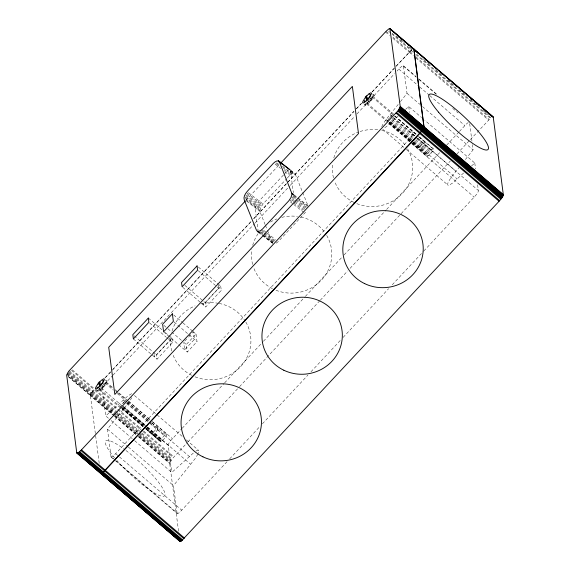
<?xml version="1.0" encoding="UTF-8"?>
<svg xmlns="http://www.w3.org/2000/svg" width="570" height="570" viewBox="0 0 570 570"><rect width="100%" height="100%" fill="white"/><g stroke="black" fill="none" stroke-linecap="round" stroke-linejoin="round"><path stroke-width="0.43" stroke-dasharray="2.85 2.14" d="M160.455 441.622L160.647 440.197L162.578 437.375L166.319 434.141A4.866 1.069 -49.5 0 1 166.504 435.558L163.718 439.342L160.455 441.622L145.678 428.982M265.136 224.573L259.842 211.434L260.547 207.993L262.991 203.996L286.617 178.702M114.007 415.836L90.495 395.722L90.972 393.599L93.993 389.581L71.001 369.909M142.443 431.098L94.071 389.723L91.414 393.122L90.416 395.509L113.929 415.623M178.553 531.24L169.689 463.325L172.161 458.893L187.309 442.598M433.293 148.749L431.69 149.468A4.973 1.097 -49.5 0 0 427.7 153.943L426.959 156.28C429.737 155.061 433.065 151.812 433.293 148.749L419.185 136.679M292.923 196.287L293.165 195.759M99.223 388.163L98.567 389.31A6.491 1.425 -49.5 0 0 98.817 391.198L100.527 390.151A6.669 1.468 -49.5 0 0 104.958 385.405L106.49 382.983A6.491 1.425 -49.5 0 0 106.241 381.095L104.531 382.135M100.049 387.657L99.558 388.519A4.866 1.069 -49.5 0 0 99.743 389.93L101.025 389.146A5.002 1.097 -49.5 0 0 104.353 385.591L105.5 383.774A4.866 1.069 -49.5 0 0 105.315 382.356L104.032 383.14M120.598 406.517L121.089 405.655M131.898 397.589L128.834 402.441L107.452 429.139L111.008 456.52L115.047 459.983M197.961 454.098L194.897 458.95L173.508 485.647L177.063 513.029L115.724 460.56M387.522 120.94L388.07 120.035M305.577 212.19L278.189 241.694L275.716 243.454M381.8 126.754A12.982 2.857 -49.5 0 1 382.57 124.894L385.634 120.042L399.884 102.336M400.432 101.645L407.023 93.345L403.503 66.263A5.814 1.282 -49.5 0 0 398.829 69.12L397.005 71.065M463.617 173.002L452.544 183.091L449.117 185.179A12.982 2.857 -49.5 0 1 448.626 181.41L451.689 176.55L458.8 167.844M465.391 159.543L473.079 149.853L472.402 144.609M122.942 403.467L124.581 401.736M396.392 65.849L412.046 49.433M395.901 66.597L411.063 50.445L411.633 49.946L412.979 51.101M470.314 139.614L490.905 117.762L415.665 53.395M246.033 200.262L279.45 164.481M104.923 377.903L110.388 372.046M112.817 369.453L251.263 221.224M253.693 218.623L353.885 111.357M356.314 108.756L361.173 103.555M372.103 91.848L393.963 68.45M105.607 377.39L111.684 370.892M112.29 370.236L251.363 221.345M253.792 218.745L353.998 111.463M356.428 108.863L361.893 103.013M372.217 91.955L395.295 67.253M102.194 388.847A5.814 1.282 -49.5 0 1 106.398 382.206L112.468 375.701M113.074 375.053L170.708 313.343M171.314 312.695L254.434 223.711M255.039 223.062L289.624 186.034M290.23 185.385L354.54 116.537M356.97 113.936L394.582 73.665M171.99 338.331L172.546 342.577L157.035 359.178L156.486 354.932L171.99 338.331L169.967 336.592M220.725 286.154L221.274 290.401L205.77 307.002L205.221 302.756L220.725 286.154L218.695 284.423M184.808 341.031L188.25 337.347M188.827 336.735L191.691 333.671M192.261 333.051L193.408 331.826L194.391 339.371L184.644 349.809L183.775 343.097M196.037 334.077L197.02 341.622L187.273 352.06L186.297 344.508L196.037 334.077L193.337 331.761M110.986 456.541A5.814 1.282 -49.5 0 0 115.674 453.663L408.113 140.583A5.814 1.282 -49.5 0 0 412.317 133.936L411.519 127.958M168.257 445.362A5.814 1.282 -49.5 0 1 172.453 438.722L181.559 428.968M182.165 428.312L224.024 383.496M224.637 382.848L262.856 341.929M263.461 341.273L304.722 297.105M305.328 296.457L341.729 257.483M344.152 254.89L386.018 210.066M386.624 209.418L440.011 152.261M446.688 145.115L458.822 132.126M459.427 131.471L464.885 125.628A5.814 1.282 -49.5 0 1 468.269 122.543M187.915 441.95L238.93 387.336M239.535 386.688L319.699 300.86M320.312 300.212L347.636 270.95M350.065 268.349L450.272 161.068M456.955 153.914L469.701 140.263M177.042 513.05A5.814 1.282 -49.5 0 0 181.737 510.171L227.245 461.458M229.667 458.857L260.006 426.381M262.428 423.788L307.935 375.067M310.964 371.818L340.696 339.991M343.119 337.397L388.626 288.677M392.267 284.786L423.204 251.655M423.816 251.007L474.169 197.092A5.814 1.282 -49.5 0 0 478.373 190.444M287.23 178.054C289.097 176.265 291.997 171.998 295.089 173.7L302.371 191.762M283.39 175.097L259.108 200.961L255.56 206.518L255.132 207.822L258.082 230.458M283.995 174.448L288.057 170.316M398.216 115.91L386.481 126.583L383.061 128.67M108.428 418.238L105.735 415.929L127.986 395.901L131.413 393.813A12.982 2.857 -49.5 0 1 132.418 393.777M134.72 440.724L171.791 472.437L194.049 452.416M405.448 109.476L408.74 106.554L421.543 117.513M471.511 165.984L474.796 163.063L424.914 120.391M372.63 95.447L373.386 95.083A6.491 1.425 -49.5 0 1 373.628 96.971L372.096 99.401A6.669 1.468 -49.5 0 1 367.671 104.146L365.954 105.186A6.491 1.425 -49.5 0 1 365.712 103.298M371.889 96.622L372.459 96.351A4.866 1.069 -49.5 0 1 372.637 97.762L371.49 99.586A5.002 1.097 -49.5 0 1 368.17 103.141L366.888 103.925A4.866 1.069 -49.5 0 1 366.702 102.507M195.959 451.048L197.469 450.321A12.982 2.857 -49.5 0 1 198.282 453.421M372.965 94.848L373.884 95.069L372.573 93.943M105.828 380.86L106.747 381.074L105.429 379.948M290.529 170.145L295.089 173.7M290.707 170.53L294.17 173.237M290.793 171.071L293.564 173.237M290.102 171.228L292.873 173.394M282.414 166.134L292.118 173.7M276.756 162.799L279.528 164.965M282.998 167.666L291.32 174.156M275.93 163.391L280.091 166.639M284.245 169.881L290.486 174.748M275.089 164.103L280.639 168.428M284.793 171.677L289.653 175.46M294.127 194.904L308 205.72M294.141 195.631L296.92 197.797M297.611 198.339L307.315 205.912M293.336 195.923L296.108 198.082M298.88 200.248L307.202 206.739M293.094 196.828L295.866 198.994M296.557 199.536L306.268 207.11M291.341 196.721L294.811 199.422M295.502 199.963L305.905 208.079M292.253 198.809L294.334 200.426M295.025 200.968L304.736 208.542M291.676 199.828L293.757 201.445M294.455 201.987L304.159 209.561M289.631 199.749L302.805 210.024M290.287 201.801L293.058 203.967M293.75 204.509L303.454 212.076M248.435 192.639L262.991 203.996M247.002 193.066L262.257 204.965M247.038 194.612L261.594 205.969M245.77 195.09L261.024 206.988M245.991 196.636L260.547 207.993M244.929 197.063L260.184 208.962M245.385 198.517L259.941 209.874M245.962 199.885L259.827 210.708M246.667 201.153L259.842 211.434M263.625 230.337L266.397 232.496M267.095 233.037L275.41 239.528M261.402 229.966L264.174 232.125M264.872 232.667L275.267 240.782M261.958 231.634L263.347 232.717M264.038 233.258L274.441 241.374M260.462 231.548L263.24 233.714M263.931 234.256L273.636 241.83M260.405 232.403L272.88 242.136M258.324 231.477L262.485 234.726M263.176 235.268L272.887 242.834M257.718 231.477L261.879 234.726M262.57 235.268L272.966 243.376M258.588 232.403L273.151 243.761M396.492 36.131L399.876 39.024M400.553 39.601L403.254 41.909M409.346 47.118L411.369 48.856M423.581 59.301L429.63 64.474M435.68 69.647L441.722 74.82M447.771 79.992L453.813 85.165M459.192 89.761L464.564 94.356M470.606 99.529L475.309 103.555M475.986 104.125L477.325 105.279M483.374 110.452L486.73 113.323M487.407 113.9L488.747 115.047M391.904 33.074L411.519 49.846M388.626 31.25L391.334 33.566M392.01 34.143L410.949 50.345M411.063 50.445L413.079 52.169M415.765 54.471L490.335 118.261M386.075 31.286L389.46 34.179M392.837 37.071L409.745 51.535M409.866 51.635L413.222 54.506M415.908 56.808L489.131 119.444M385.477 31.949L389.531 35.418M392.915 38.311L409.146 52.198M409.26 52.298L413.293 55.746M415.979 58.04L488.533 120.106M403.425 65.764L416.228 76.722M418.929 79.023L437.126 94.599M403.503 66.263L416.314 77.221M419.007 79.522L436.534 94.513M452.708 108.357L458.102 112.967M398.829 69.12L419.05 86.419M419.727 86.996L429.16 95.069M429.837 95.646L464.885 125.628M407.023 93.345L419.826 104.303M422.527 106.604L473.079 149.853M372.83 96.337L393.87 114.335M395.003 115.988L416.499 134.377M394.647 115.981L418.159 136.095M418.829 136.665L432.936 148.734M372.253 97.128L393.913 115.653M394.59 116.23L418.273 136.494M418.95 137.071L425.042 142.279M393.642 117.627L415.138 136.016M417.824 138.318L432.601 150.957M390.001 114.791L392.694 117.099M393.371 117.677L416.962 137.862M417.639 138.439L456.057 171.306M412.295 133.957L478.358 190.465L477.575 184.473M392.31 118.011L415.822 138.125M416.492 138.702L431.946 151.919M392.196 119.586L413.022 137.406M415.708 139.7L431.162 152.917M391.348 120.555L414.183 140.099M414.86 140.669L430.307 153.886M390.478 121.431L413.321 140.968M413.991 141.545L429.445 154.762M390.977 122.343L413.222 141.374M413.898 141.944L457.04 178.852M389.659 122.144L412.502 141.688M413.172 142.258L428.619 155.482M367.073 103.17L388.726 121.695M389.403 122.272L412.409 141.959M413.086 142.536L419.855 148.321M389.538 122.664L412.374 142.201M413.051 142.778L427.151 154.848M388.94 122.657L411.782 142.201M412.452 142.771L427.906 155.988M366.51 103.939L387.55 121.937M389.046 123.505L427.336 156.266M388.512 123.277L426.959 156.28M408.113 140.583L409.459 141.738M412.153 144.046L474.169 197.092M364.137 104.082L365.455 105.208M382.734 129.283L405.648 148.891M406.325 149.468L448.113 185.221M198.367 267.031L218.018 283.846M198.26 270.714L216.671 286.468M217.22 286.931L221.274 290.401M184.929 285.399L203.191 301.024M203.868 301.601L205.221 302.756M182.778 287.33L201.039 302.955M201.716 303.532L205.77 307.002M173.686 314.954L182.514 322.506M182.892 322.827L192.66 331.184M174.007 321.936L197.02 341.622M163.939 325.385L167.359 328.313M167.886 328.762L182.913 341.615M183.59 342.2L186.297 344.508M148.321 318.081L162.521 330.23M165.229 332.545L169.29 336.015M163.604 331.811L178.068 344.18M178.724 344.743L187.273 352.06M149.532 322.891L165.97 336.948M166.625 337.511L172.546 342.577M134.128 335.808L156.486 354.932M133.366 338.929L157.035 359.178M134.435 395.502L182.293 436.449M186.34 439.905L198.474 450.286M106.398 382.199L112.468 387.386M115.161 389.695L127.972 400.653M128.642 401.223L151.563 420.831M152.233 421.408L172.461 438.708M128.407 401.373L149.903 419.762M152.589 422.057L166.697 434.126M105.692 382.342L112.269 387.963M115.553 390.778L117.527 392.466M118.182 393.029L126.732 400.339M127.545 402.228L151.057 422.341M151.727 422.911L166.504 435.558M105.115 383.133L113.23 390.08M117.292 393.557L126.768 401.658M127.445 402.235L151.128 422.498M151.805 423.075L157.897 428.291M123.49 400.14L126.191 402.449M126.861 403.026L189.554 456.648M126.597 403.46L149.44 422.997M150.109 423.574L164.217 435.644M123.298 406.203L146.811 426.317M147.48 426.894L162.935 440.111M124.474 407.693L146.718 426.716M147.388 427.293L190.53 464.201M122.436 406.125L102.215 388.826L105.735 415.929M123.113 406.702L146.704 426.887M147.374 427.464L168.271 445.341L171.791 472.437M123.149 407.493L145.991 427.037M146.661 427.607L162.115 440.824M122.358 407.436L145.87 427.55M146.54 428.127L160.647 440.197M121.759 407.436L161.395 441.337M99.928 389.175L121.588 407.7M122.066 408.134L145.272 427.963M145.948 428.54L160.362 440.895M121.196 407.707L143.362 426.666M146.055 428.968L160.833 441.607M122.001 408.626L144.844 428.163M145.514 428.74L160.291 441.38M122.165 408.868L142.992 426.681M99.365 389.944L120.405 407.942M96.344 389.524L98.311 391.212M72.283 369.859L93.922 388.377M95.347 389.666L141.032 428.747M143.718 431.048L173.95 456.905M143.113 431.675L173.344 457.532M69.148 370.692L92.817 390.942M92.896 391.084L141.26 432.459M141.937 433.036L172.161 458.893M69.276 371.968L92.269 391.64M92.347 391.775L116.537 412.466M117.206 413.043L140.719 433.157M141.388 433.727L171.62 459.591M68.785 372.652L91.777 392.324M91.855 392.466L116.038 413.15M116.708 413.727L171.121 460.275M67.666 372.73L91.335 392.979M91.414 393.122L115.603 413.813M116.273 414.383L170.686 460.938M67.303 373.35L90.972 393.599M91.05 393.742L138.745 434.54M139.415 435.117L170.316 461.55M67.011 373.906L90.68 394.155M90.758 394.298L114.941 414.989M115.617 415.566L137.114 433.955M139.8 436.25L170.031 462.113M66.804 374.397L90.473 394.647M90.552 394.789L114.064 414.903M114.741 415.473L138.254 435.587M138.923 436.164L169.824 462.598M68.699 376.856L90.345 395.366M114.606 416.2L136.102 434.589M138.788 436.884L169.689 463.325M68.094 376.492L90.416 395.58L99.323 464.151M114.677 416.414L137.52 435.95M138.189 436.527L169.76 463.538M111.129 420.546L134.043 440.147M107.452 429.139L127.673 446.438M128.343 447.015L173.508 485.647M115.682 453.663L181.737 510.171M111.086 457.019L114.456 459.905M115.133 460.474L177.149 513.527M364.886 104.018L365.242 104.88M97.748 390.022L98.097 390.885M302.706 192.589L307.665 204.901M265.463 225.392L267.116 229.496M267.451 230.316L272.745 243.454M469.68 123.647L471.946 141.118M474.796 163.063L475.572 169.055M408.74 106.554L409.517 112.547M290.529 170.922L293.351 192.71M218.203 284.758L218.645 288.149L203.141 304.751L202.813 302.207M169.582 337.782L169.917 340.326L154.406 356.927L154.078 354.383M125.977 450.514A40.228 7.638 43 0 1 164.552 495.779A40.228 7.638 43 0 1 116.757 460.368M114.563 457.803A40.228 7.638 43 0 1 123.783 448.875M326.717 235.46A40.228 38.489 -7.4 0 1 321.423 280.112A40.228 38.489 -7.4 0 1 275.652 290.13M272.51 288.705A40.228 38.489 -7.4 0 1 253.621 267.629M252.624 264.437A40.228 38.489 -7.4 0 1 251.833 249.418M252.702 245.314A40.228 38.489 -7.4 0 1 258.524 233.08M270.515 222.036A40.228 38.489 -7.4 0 1 276.792 218.951M281.78 217.355A40.228 38.489 -7.4 0 1 297.462 216.429M300.889 217.02A40.228 38.489 -7.4 0 1 325.363 233.322M245.834 322.05A40.228 38.489 -7.4 0 1 240.547 366.702A40.228 38.489 -7.4 0 1 194.769 376.72M191.634 375.295A40.228 38.489 -7.4 0 1 172.468 353.436M171.741 351.027A40.228 38.489 -7.4 0 1 170.95 336.008M172.054 331.092A40.228 38.489 -7.4 0 1 195.097 305.869M200.897 303.953A40.228 38.489 -7.4 0 1 218.31 303.283M219.165 303.44A40.228 38.489 -7.4 0 1 244.48 319.913M407.593 148.87A40.228 38.489 -7.4 0 1 401.715 194.142A40.228 38.489 -7.4 0 1 354.939 202.856M354.162 202.493A40.228 38.489 -7.4 0 1 334.505 181.039M333.507 177.847A40.228 38.489 -7.4 0 1 332.595 163.661M333.813 157.904A40.228 38.489 -7.4 0 1 358.494 132.048M360.14 131.485A40.228 38.489 -7.4 0 1 378.345 129.839M381.772 130.43A40.228 38.489 -7.4 0 1 406.246 146.732M369.738 98.781A3.926 0.862 -49.5 0 1 372.288 97.648A3.926 0.862 -49.5 0 1 368.754 102.294A3.926 0.862 -49.5 0 1 367.443 101.795M420.582 146.283A4.004 0.884 -49.5 0 1 424.358 142.372A3.926 0.862 -49.5 0 1 424.308 144.288A4.004 0.884 -49.5 0 1 420.532 148.207A3.926 0.862 -49.5 0 1 420.589 146.319M368.69 100.648A2.166 0.477 -49.5 0 0 368.655 101.695A2.216 0.485 -49.5 0 0 370.7 99.579A2.166 0.477 -49.5 0 0 370.735 98.532A2.216 0.485 -49.5 0 0 369.688 99.379M368.64 100.676A2.216 0.485 -49.5 0 1 369.31 99.8M100.22 387.864A4.004 0.884 -49.5 0 0 100.84 388.911A4.004 0.884 -49.5 0 0 104.381 385.142A3.926 0.862 -49.5 0 0 104.438 383.247A4.004 0.884 -49.5 0 0 103.248 384.116M101.054 387.671A2.166 0.477 -49.5 0 0 101.467 387.75A2.216 0.485 -49.5 0 0 103.555 385.584A2.166 0.477 -49.5 0 0 103.59 384.536A2.216 0.485 -49.5 0 0 101.503 386.702A2.166 0.477 -49.5 0 0 101.261 387.101M392.21 115.133A5.002 1.097 -49.5 0 0 388.89 118.688L387.743 120.512A4.866 1.069 -49.5 0 0 387.457 121.203M122.529 403.695A5.002 1.097 -49.5 0 1 124.253 401.857M388.74 119.073A4.973 1.097 -49.5 0 1 390.379 117.121M391.241 116.259A4.973 1.097 -49.5 0 1 392.053 115.567M157.17 430.293A3.926 0.862 -49.5 0 0 157.227 428.405A4.004 0.884 -49.5 0 0 153.423 432.317A4.004 0.884 -49.5 0 0 153.373 434.219A4.004 0.884 -49.5 0 0 157.163 430.3"/><path stroke-width="0.85" d="M389.887 28.5L400.268 106.661L398.337 110.395L80.862 450.5L78.083 452.922L76.786 452.993L66.669 375.117L68.6 371.391L386.075 31.286L388.861 28.863L389.887 28.5L493.214 116.95L503.331 194.84L502.334 197.227L499.676 200.626L181.581 540.816L180.07 541.5L100.463 472.943M180.07 541.5L179.814 540.909M100.719 473.528L104.538 470.749L422.007 130.644L423.938 126.911L413.827 49.041M100.804 473.691L104.616 470.905L420.404 132.817L423.061 129.411L424.059 127.025L413.941 49.141L389.624 28.514M292.061 194.007L290.871 197.726L288.897 200.718L263.86 227.537C262.435 229.404 257.839 233.693 256.35 229.966L244.302 200.077C242.898 196.28 246.226 192.446 248.655 189.81L272.082 164.737C273.507 162.87 278.103 158.581 279.592 162.308L292.061 194.007L293.45 195.09M369.759 96.765L370.222 95.945A4.617 1.019 -49.5 0 0 370.044 94.606L369.51 94.862M97.47 384.629L95.938 387.059A6.491 1.425 -49.5 0 0 96.188 388.947L97.898 387.899A6.669 1.468 -49.5 0 0 102.329 383.154L103.861 380.732A6.491 1.425 -49.5 0 0 103.612 378.843L101.902 379.891A6.669 1.468 -49.5 0 0 97.463 384.565M100.128 382.199L99.03 382.043L100.876 385.028L99.985 385.976L98.133 383.14L99.593 383.332L99.971 382.798M99.928 385.926L100.819 384.978M245.421 200.911L108.706 347.287L114.834 394.454L358.494 133.587L352.367 86.419L280.668 163.184M367.956 98.973L367.073 99.921L368.013 99.023L366.246 96.615L366.261 95.938L366.923 96.038M369.047 93.879L370.757 92.839A6.491 1.425 -49.5 0 1 370.999 94.72L369.132 97.677A4.745 1.04 -49.5 0 1 365.983 101.047L364.764 101.795A4.617 1.019 -49.5 0 1 364.586 100.448M102.365 380.867L102.906 380.61A4.617 1.019 -49.5 0 1 103.077 381.957L101.987 383.681A4.745 1.04 -49.5 0 1 98.838 387.051L97.62 387.799A4.617 1.019 -49.5 0 1 97.171 387.116M413.678 48.849L436.919 68.977M278.737 160.954L290.237 169.917M278.224 160.797L289.318 169.447M279.008 161.88L281.78 164.039M292.047 193.28L293.436 194.363M257.205 231.32L258.588 232.403M438.936 70.701L440.952 72.426M442.299 73.573L444.985 75.874M446.324 77.021L493.214 116.95M390.151 29.091L413.82 49.341M413.934 49.44L493.207 117.249M400.097 37.891L401.451 39.052M404.159 41.361L405.505 42.522M407.536 44.253L408.889 45.415M410.92 47.146L412.944 48.885M414.404 50.132L418.437 53.58M455.387 85.187L456.727 86.341M466.809 94.955L468.148 96.109M470.834 98.403L472.181 99.558M474.197 101.282L476.214 103.006M478.23 104.73L480.239 106.455M482.256 108.179L484.272 109.903M485.619 111.05L488.305 113.345M489.644 114.499L492.338 116.793M400.197 106.448L423.866 126.697M423.987 126.811L503.253 194.627M400.268 106.661L423.938 126.911M424.059 127.025L503.331 194.84M400.133 107.381L423.802 127.63M423.923 127.751L503.196 195.56M399.933 107.873L423.603 128.122M423.717 128.236L502.989 196.052M399.641 108.435L423.31 128.678M423.432 128.799L502.697 196.607M399.271 109.048L422.94 129.297M423.061 129.411L502.334 197.227M398.836 109.711L422.505 129.953M422.626 130.074L501.892 197.883M398.337 110.395L422.007 130.644M422.128 130.758L501.401 198.574M397.796 111.093L421.465 131.342M421.586 131.456L500.852 199.265M396.62 112.447L420.29 132.696M420.404 132.817L499.676 200.626M396.015 113.081L419.684 133.323M419.798 133.444L499.071 201.253M99.593 383.332L99.985 385.976M81.467 449.837L105.136 470.086M105.215 470.243L184.488 538.052M80.862 450.5L104.538 470.749M104.616 470.905L183.889 538.714M79.665 451.682L103.334 471.932M103.412 472.088L182.685 539.904M79.095 452.181L102.764 472.43M102.842 472.587L182.115 540.403M78.56 452.594L102.237 472.844M102.315 473L181.581 540.816M78.083 452.922L101.752 473.171M101.831 473.328L181.103 541.137M77.663 453.143L101.332 473.392M101.417 473.556L180.683 541.365M76.793 452.694L95.724 468.889M97.078 470.051L99.786 472.359M77.32 453.264L180.341 541.486M76.786 452.993L179.807 541.208M369.467 97.149A6.669 1.468 -49.5 0 1 365.035 101.895L363.325 102.942A6.491 1.425 -49.5 0 1 363.083 101.054L364.615 98.624A6.669 1.468 -49.5 0 1 369.032 93.815M365.277 97.064L367.073 99.921L366.795 97.377L365.277 97.064M148.321 318.081L132.817 334.683L133.366 338.929L148.877 322.328L148.321 318.081M197.056 265.905L181.552 282.506L182.101 286.753L197.605 270.151L197.056 265.905M172.368 313.828L162.621 324.259L163.604 331.811L173.351 321.373L172.368 313.828M283.817 370.229A40.228 38.489 -7.4 0 0 342.292 333.379A40.228 38.489 -7.4 0 0 280.319 303.639A40.228 38.489 -7.4 0 0 283.817 370.229M438.572 112.197A40.228 7.638 43 0 0 487.792 149.675A40.228 7.638 43 0 0 449.424 104.225A40.228 7.638 43 0 0 438.572 112.197M202.941 456.827A40.228 38.489 -7.4 0 0 261.416 419.969A40.228 38.489 -7.4 0 0 199.436 390.229A40.228 38.489 -7.4 0 0 202.941 456.827M364.7 283.639A40.228 38.489 -7.4 0 0 423.175 246.782A40.228 38.489 -7.4 0 0 361.195 217.042A40.228 38.489 -7.4 0 0 364.7 283.639"/></g></svg>
